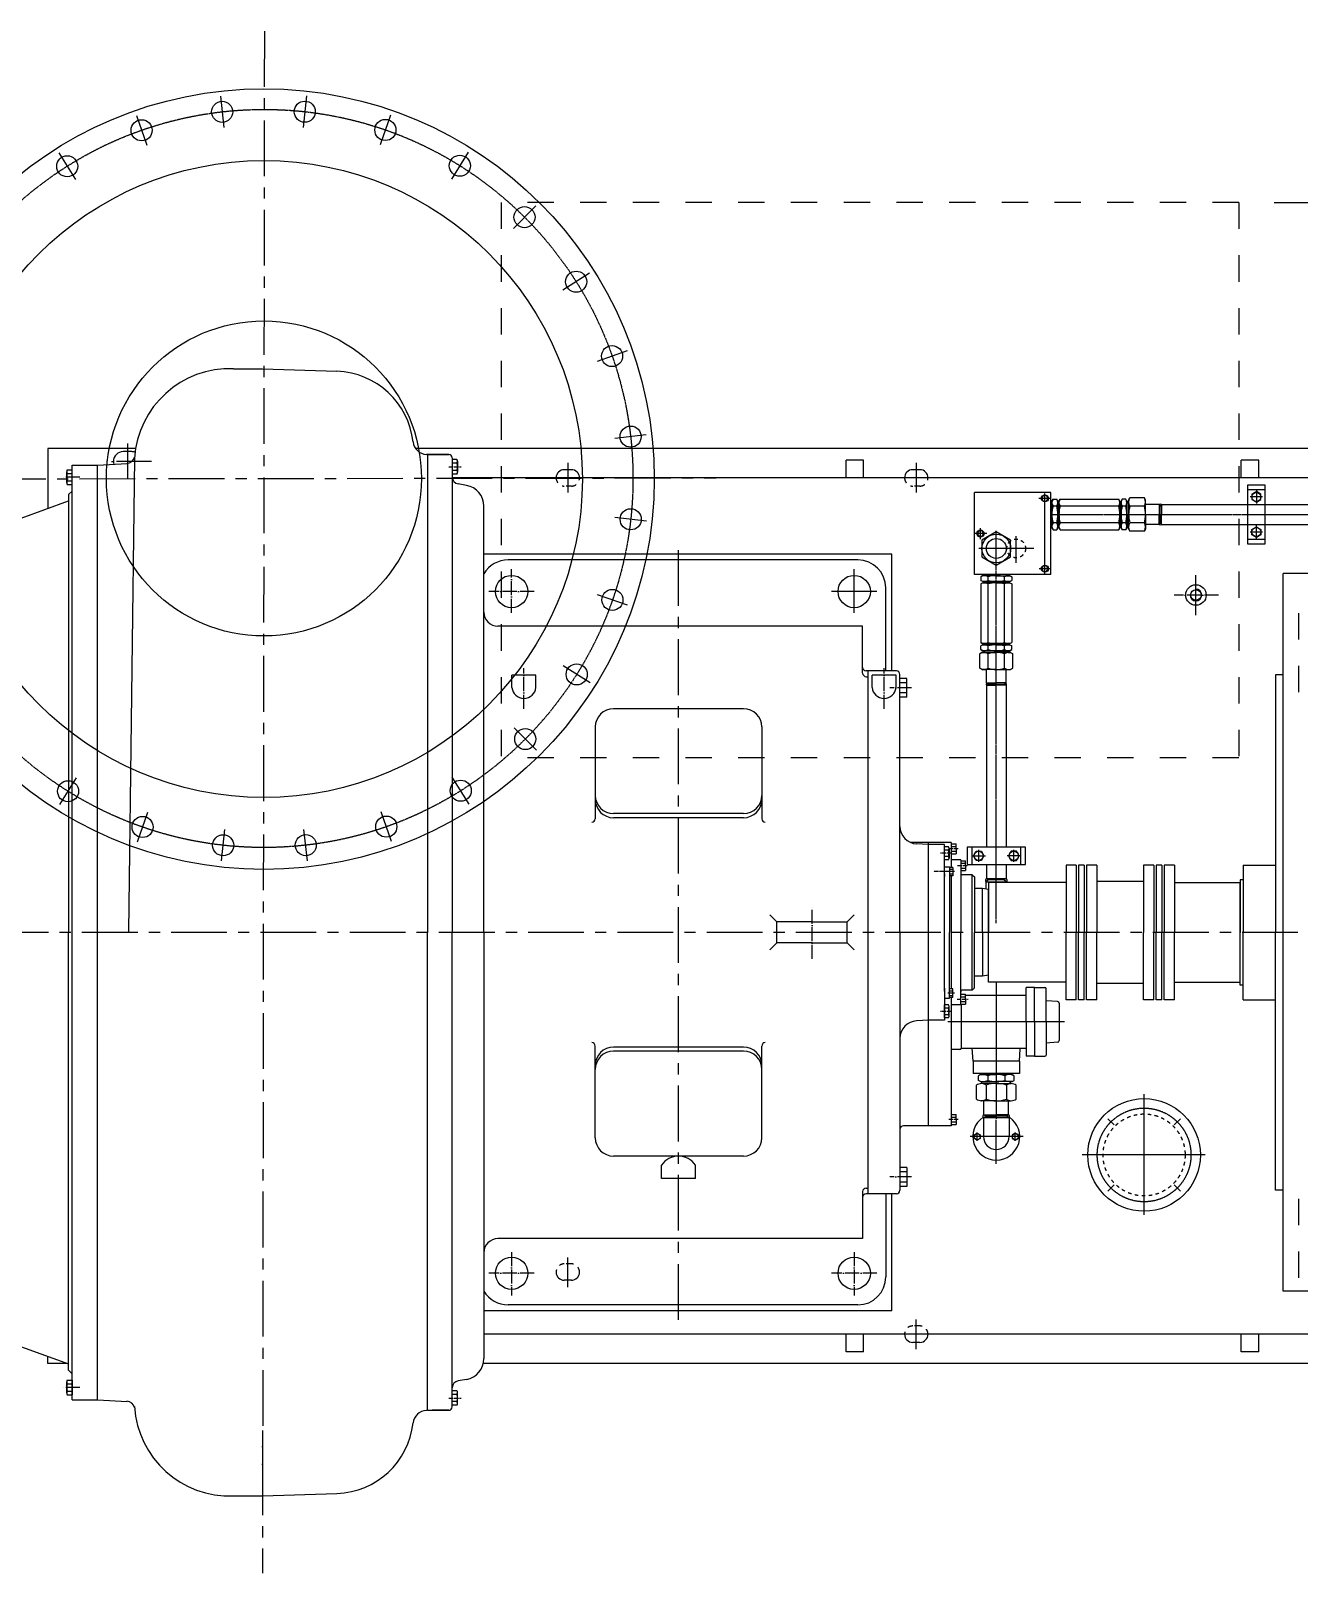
# Model space of a CAD drawing. Header units: millimetres. Extents: x 907 to 806139, y 2004 to 615514.
# Drawn here: x 630865 to 685846, y 168650 to 236245 of the extents above; entities that cross this region are included whole.
import ezdxf

# ---------------------------------------------------------------- set-up
doc = ezdxf.new("R2010")
doc.units = ezdxf.units.MM
doc.header["$LTSCALE"] = 25.4
for name, pattern in [('ACAD_ISO04W100', [30, 24, -3, 0, -3]), ('CENTER', [50.8, 31.75, -6.35, 6.35, -6.35]), ('CHAIN', [0.7087, 0.4724, -0.0591, 0.1181, -0.0591]), ('EB_DASH', [6, 3, -3])]:
    doc.linetypes.add(name, pattern=pattern)
doc.layers.get('Defpoints').update_dxf_attribs({"lineweight": 5})
doc.layers.add('CAXA1', color=5, linetype='CENTER', lineweight=5)
doc.styles.add('Roman', font='arial.ttf')
doc.styles.get("Standard").update_dxf_attribs({"font": 'arial.ttf'})
doc.dimstyles.new('ISO-25', dxfattribs={"dimscale": 30, "dimtxt": 38.1, "dimasz": 38.1, "dimexe": 50.8, "dimexo": 50.8, "dimgap": 15.875, "dimtad": 1, "dimtih": 1, "dimtoh": 1, "dimdec": 1, "dimlfac": 0.03937, "dimdsep": 46, "dimtxsty": 'Standard', "dimcen": 63.5, "dimclrd": 7, "dimclre": 7, "dimclrt": 7, "dimadec": 0, "dimazin": 0, "dimtfac": 1, "dimtdec": 1, "dimtmove": 0, "dimatfit": 3, "dimfxl": 25.4, "dimlwd": 5, "dimlwe": 5, "dimarcsym": 0})

# ---------------------------------------------------------------- blocks, each defined once
blk = doc.blocks.new('*D135')
at = {"color": 7, "linetype": 'Continuous', "lineweight": 5, "transparency": 16777216}
for p, q in [((684774, 228810), (754602, 228810)), ((753078, 227667), (753078, 201450)), ((753078, 169793), (753078, 195436)), ((735440, 168650), (754602, 168650))]:
    blk.add_line(p, q, dxfattribs=at)
at = {"color": 7, "transparency": 16777216}
for points in [[(752887, 227667), (753268, 227667), (753078, 228810)], [(752887, 169793), (753268, 169793), (753078, 168650)]]:
    blk.add_solid(points, dxfattribs=at)
at = {"layer": 'Defpoints', "color": 0, "transparency": 16777216}
for p in [(683250, 228810), (733916, 168650), (753078, 168650)]:
    blk.add_point(p, dxfattribs=at)
at = {"color": 7, "lineweight": 5, "transparency": 16777216, "insert": (753078, 198443), "char_height": 4953, "attachment_point": 5, "style": 'Roman'}
blk.add_mtext('2368', dxfattribs=at)

msp = doc.modelspace()

# ---------------------------------------------------------------- linework, layer by layer
at = {"color": 7, "lineweight": 5}
for p, q in [((639070.27, 233429.56), (639225.57, 232067.36)), ((642807.7, 233434.68), (642655.99, 232072.08)), ((635427.69, 232592.91), (635882.21, 231299.43)), ((646452.56, 232608.01), (646001.45, 231313.34)), ((632062.6, 230966.69), (632793.56, 229806.78)), ((649822.08, 230991.02), (649094.19, 229829.18)), ((652747.32, 228664.77), (651779.14, 227694.04)), ((655081.57, 225745.93), (653921.66, 225014.97)), ((656707.79, 222380.84), (655414.31, 221926.32)), ((639636.65, 221603.82), (640898.23, 221603.82)), ((640898.23, 221603.82), (644127.39, 221494.37)), ((640898.23, 221603.82), (644127.39, 221494.37)), ((657544.43, 218738.26), (656182.24, 218582.96)), ((635390.67, 218142.24), (631585.63, 218142.24)), ((631585.63, 218142.24), (631585.63, 215551.06)), ((635226.35, 218010.16), (634860.59, 218010.16)), ((635343, 217728.52), (635093.25, 197201.85)), ((730296.32, 218142.24), (647542.63, 218142.24)), ((648061.03, 217888.24), (648004.33, 217891.21)), ((648061.03, 217888.31), (648061.03, 197161.84)), ((648061.03, 217888.31), (648975.43, 217888.31)), ((648980.11, 217888.24), (648061.03, 217888.24)), ((649127.83, 217735.91), (649127.83, 197161.84)), ((649127.83, 217735.91), (649127.83, 217318.36)), ((649127.83, 217735.91), (649127.83, 217476.76)), ((649333.08, 217671.6), (649127.83, 217671.6)), ((632409.55, 216660.07), (632409.55, 217135.21)), ((632409.55, 217135.21), (632409.55, 216660.07)), ((632432.91, 217214.4), (632638.15, 217214.4)), ((632432.91, 217214.4), (632638.15, 217214.4)), ((632432.91, 217056.02), (632638.15, 217056.02)), ((632432.91, 217056.02), (632638.15, 217056.02)), ((632638.15, 176892.64), (632638.15, 217431.04)), ((632638.15, 217431.04), (633608.25, 217431.04)), ((633552.55, 217431.04), (633735.43, 217431.04)), ((633735.43, 217431.04), (635034.68, 217499.13)), ((633735.43, 176892.64), (633735.43, 217431.04)), ((649333.08, 217513.22), (649127.83, 217513.22)), ((649333.08, 217196.46), (649127.83, 217196.46)), ((649333.08, 217038.08), (649127.83, 217038.08)), ((649356.43, 217592.41), (649356.43, 217117.27)), ((654293.23, 217227.84), (653988.43, 217227.84)), ((666969.76, 217634.24), (666207.76, 217634.24)), ((666207.76, 216872.24), (666207.76, 217634.24)), ((666969.76, 216872.24), (666969.76, 217634.24)), ((669407.44, 217227.84), (669102.64, 217227.84)), ((684114.04, 217634.24), (683352.04, 217634.24)), ((683352.04, 216872.24), (683352.04, 217634.24)), ((684114.04, 216872.24), (684114.04, 217634.24)), ((632432.91, 216739.26), (632638.15, 216739.26)), ((632432.91, 216739.26), (632638.15, 216739.26)), ((632432.91, 216580.88), (632638.15, 216580.88)), ((632432.91, 216580.88), (632638.15, 216580.88)), ((632485.75, 216150.99), (632638.15, 216303.38)), ((730296.32, 216872.24), (649130.13, 216872.24)), ((649743.82, 216545.18), (649379.7, 216609.39)), ((684387.31, 216554.74), (683625.31, 216554.74)), ((683625.31, 216554.74), (683625.31, 214014.74)), ((684387.31, 216351.54), (683625.31, 216351.54)), ((684387.31, 214014.74), (684387.31, 216554.74)), ((620818.7, 211632.49), (632485.75, 215878.66)), ((632485.75, 216150.99), (632485.75, 197161.84)), ((650499.43, 197161.84), (650499.43, 215644.67)), ((675086.9, 216237.24), (671784.9, 216237.24)), ((671784.9, 212681.24), (671784.9, 216237.24)), ((675086.9, 212681.24), (675086.9, 216237.24)), ((675086.9, 215817.96), (675137.7, 215817.96)), ((675137.7, 215868.85), (675186.09, 215952.67)), ((675137.7, 215284.56), (675137.7, 215868.85)), ((675186.09, 215952.67), (675343.3, 215952.67)), ((675343.3, 215644.06), (675186.09, 215644.06)), ((675391.7, 215868.85), (675343.3, 215952.67)), ((675390.98, 215817.96), (675442.5, 215817.96)), ((675391.7, 215284.56), (675391.7, 215868.85)), ((675391.7, 215779.95), (675391.7, 215868.85)), ((675391.7, 215868.85), (675391.7, 215284.65)), ((675391.7, 215284.56), (675391.7, 215868.85)), ((675442.5, 215868.85), (675490.89, 215952.67)), ((675442.5, 215284.65), (675442.5, 215868.85)), ((675442.5, 215868.85), (675442.5, 215703.75)), ((675442.5, 215284.56), (675442.5, 215868.85)), ((675490.89, 215952.67), (678036.41, 215952.67)), ((678036.41, 215644.06), (675490.89, 215644.06)), ((678084.81, 215868.85), (678036.41, 215952.67)), ((678084.81, 215284.56), (678084.81, 215868.85)), ((678084.81, 215868.85), (678084.81, 215284.65)), ((678084.81, 215779.95), (678084.81, 215868.85)), ((678084.81, 215817.96), (678136.32, 215817.96)), ((678084.81, 215284.56), (678084.81, 215817.96)), ((678135.61, 215868.85), (678184, 215952.67)), ((678135.61, 215868.85), (678135.61, 215703.75)), ((678135.61, 215284.65), (678135.61, 215868.85)), ((678341.21, 215952.67), (678184, 215952.67)), ((678341.21, 215644.06), (678184, 215644.06)), ((678389.61, 215868.85), (678341.21, 215952.67)), ((678389.61, 215284.56), (678389.61, 215868.85)), ((678389.61, 215779.95), (678389.61, 215868.85)), ((678389.61, 215868.85), (678389.61, 215284.65)), ((678465.81, 215779.95), (678389.61, 215779.95)), ((678465.81, 215907.17), (678521.41, 216003.47)), ((678465.81, 215779.95), (678465.81, 215907.17)), ((678465.81, 215907.17), (678465.81, 215284.65)), ((679146.81, 216003.47), (678521.41, 216003.47)), ((679146.81, 215644.06), (678521.41, 215644.06)), ((679202.41, 215907.17), (679146.81, 216003.47)), ((679202.41, 215284.65), (679202.41, 215907.17)), ((679786.08, 215716.54), (679202.41, 215716.54)), ((679837.41, 215627.64), (679786.08, 215716.54)), ((679786.08, 215716.54), (679786.08, 215284.83)), ((679837.41, 215627.64), (679888.73, 215716.54)), ((679837.41, 215285), (679837.41, 215627.64)), ((679888.73, 215716.54), (683625.31, 215716.54)), ((679888.73, 215716.54), (679888.73, 215284.83)), ((682416.25, 215716.54), (699775.14, 215716.54)), ((657549.55, 215000.83), (656186.96, 215152.54)), ((675137.7, 215284.91), (675137.7, 214700.62)), ((675391.7, 215284.91), (675391.7, 214700.62)), ((675391.7, 215284.91), (675391.7, 214700.62)), ((675391.7, 214700.62), (675391.7, 215284.82)), ((675442.5, 215284.91), (675442.5, 214700.62)), ((675442.5, 215284.82), (675442.5, 214700.62)), ((678084.81, 215284.91), (678084.81, 214700.62)), ((678084.81, 215284.91), (678084.81, 214751.51)), ((678084.81, 214700.62), (678084.81, 215284.82)), ((678135.61, 215284.82), (678135.61, 214700.62)), ((678389.61, 215284.91), (678389.61, 214700.62)), ((678389.61, 214700.62), (678389.61, 215284.82)), ((678465.81, 214662.3), (678465.81, 215284.82)), ((679202.41, 215284.82), (679202.41, 214662.3)), ((679786.08, 214852.94), (679786.08, 215284.65)), ((679837.41, 215284.47), (679837.41, 214941.84)), ((679888.73, 214852.94), (679888.73, 215284.65)), ((675086.9, 214751.51), (675137.7, 214751.51)), ((675137.7, 214700.62), (675186.09, 214616.8)), ((675343.3, 214925.41), (675186.09, 214925.41)), ((675186.09, 214616.8), (675343.3, 214616.8)), ((675391.7, 214700.62), (675343.3, 214616.8)), ((675390.98, 214751.51), (675442.5, 214751.51)), ((675391.7, 214789.52), (675391.7, 214700.62)), ((675442.5, 214700.62), (675442.5, 214865.72)), ((675442.5, 214700.62), (675490.89, 214616.8)), ((678036.41, 214925.41), (675490.89, 214925.41)), ((675490.89, 214616.8), (678036.41, 214616.8)), ((678084.81, 214700.62), (678036.41, 214616.8)), ((678084.81, 214789.52), (678084.81, 214700.62)), ((678084.81, 214751.51), (678136.32, 214751.51)), ((678135.61, 214700.62), (678135.61, 214865.72)), ((678135.61, 214700.62), (678184, 214616.8)), ((678341.21, 214925.41), (678184, 214925.41)), ((678341.21, 214616.8), (678184, 214616.8)), ((678389.61, 214700.62), (678341.21, 214616.8)), ((678465.81, 214789.52), (678389.61, 214789.52)), ((678389.61, 214789.52), (678389.61, 214700.62)), ((678465.81, 214789.52), (678465.81, 214662.3)), ((678465.81, 214662.3), (678521.41, 214566)), ((679146.81, 214925.41), (678521.41, 214925.41)), ((679146.81, 214566), (678521.41, 214566)), ((679202.41, 214662.3), (679146.81, 214566)), ((679202.41, 214662.3), (679202.41, 214853.02)), ((679786.08, 214852.94), (679202.41, 214852.94)), ((679837.41, 214941.84), (679786.08, 214852.94)), ((679837.41, 214941.84), (679888.73, 214852.94)), ((679888.73, 214852.94), (683625.31, 214852.94)), ((682416.25, 214852.94), (699775.14, 214852.94)), ((683625.31, 214217.94), (684387.31, 214217.94)), ((683625.31, 214014.74), (684387.31, 214014.74)), ((668187.99, 213570.24), (650499.43, 213570.24)), ((666714.79, 213316.24), (651550.99, 213316.24)), ((668187.99, 208500.4), (668187.99, 213570.24)), ((675086.9, 212681.24), (671784.9, 212681.24)), ((672140.43, 212630.44), (672056.61, 212582.04)), ((672056.61, 212582.04), (672056.61, 212424.83)), ((672140.43, 212376.44), (672056.61, 212424.83)), ((672140.43, 212325.64), (672056.61, 212277.24)), ((672056.61, 212277.24), (672056.61, 209731.72)), ((672724.72, 212630.44), (672140.43, 212630.44)), ((672724.72, 212376.44), (672140.43, 212376.44)), ((672229.33, 212376.44), (672140.43, 212376.44)), ((672140.43, 212376.44), (672724.63, 212376.44)), ((672724.72, 212376.44), (672140.43, 212376.44)), ((672724.63, 212325.64), (672140.43, 212325.64)), ((672140.43, 212325.64), (672305.53, 212325.64)), ((672724.72, 212325.64), (672140.43, 212325.64)), ((672191.32, 212681.24), (672191.32, 212630.44)), ((672191.32, 212377.15), (672191.32, 212325.64)), ((672365.22, 212424.83), (672365.22, 212582.04)), ((672365.22, 209731.72), (672365.22, 212277.24)), ((672724.37, 212630.44), (673308.66, 212630.44)), ((672724.37, 212376.44), (673308.66, 212376.44)), ((672724.37, 212376.44), (673308.66, 212376.44)), ((672724.37, 212325.64), (673308.66, 212325.64)), ((673308.66, 212376.44), (672724.46, 212376.44)), ((672724.46, 212325.64), (673308.66, 212325.64)), ((673083.87, 212424.83), (673083.87, 212582.04)), ((673083.87, 209731.72), (673083.87, 212277.24)), ((673308.66, 212325.64), (673143.56, 212325.64)), ((673219.76, 212376.44), (673308.66, 212376.44)), ((673257.77, 212681.24), (673257.77, 212630.44)), ((673257.77, 212377.15), (673257.77, 212325.64)), ((673308.66, 212630.44), (673392.48, 212582.04)), ((673308.66, 212376.44), (673392.48, 212424.83)), ((673308.66, 212325.64), (673392.48, 212277.24)), ((673392.48, 212582.04), (673392.48, 212424.83)), ((673392.48, 212277.24), (673392.48, 209731.72)), ((681383.54, 210924.21), (681383.54, 212656.3)), ((685164.58, 181604.34), (685164.58, 212719.34)), ((740075.36, 212719.34), (685164.58, 212719.34)), ((656722.89, 211355.97), (655428.21, 211807.08)), ((667933.99, 208500.4), (667933.99, 212097.04)), ((666928.15, 210444.11), (651109.03, 210444.11)), ((666928.15, 208403.47), (666928.15, 210444.11)), ((672140.43, 209683.33), (672056.61, 209731.72)), ((672140.43, 209632.53), (672056.61, 209584.13)), ((672056.61, 209426.92), (672056.61, 209584.13)), ((672724.72, 209683.33), (672140.43, 209683.33)), ((672140.43, 209683.33), (672724.63, 209683.33)), ((672229.33, 209683.33), (672140.43, 209683.33)), ((672140.43, 209632.53), (672305.53, 209632.53)), ((672724.63, 209632.53), (672140.43, 209632.53)), ((672191.32, 209683.33), (672191.32, 209631.81)), ((672724.72, 209683.33), (672191.32, 209683.33)), ((672365.22, 209426.92), (672365.22, 209584.13)), ((672724.37, 209683.33), (673308.66, 209683.33)), ((672724.37, 209683.33), (673257.77, 209683.33)), ((673308.66, 209683.33), (672724.46, 209683.33)), ((672724.46, 209632.53), (673308.66, 209632.53)), ((673083.87, 209426.92), (673083.87, 209584.13)), ((673308.66, 209632.53), (673143.56, 209632.53)), ((673219.76, 209683.33), (673308.66, 209683.33)), ((673257.77, 209683.33), (673257.77, 209631.81)), ((673308.66, 209683.33), (673392.48, 209731.72)), ((673308.66, 209632.53), (673392.48, 209584.13)), ((673392.48, 209426.92), (673392.48, 209584.13)), ((672102.12, 209302.33), (672005.81, 209246.73)), ((672005.81, 208621.33), (672005.81, 209246.73)), ((672140.43, 209378.53), (672056.61, 209426.92)), ((672229.33, 209302.33), (672102.12, 209302.33)), ((672102.12, 209302.33), (672724.63, 209302.33)), ((672724.72, 209378.53), (672140.43, 209378.53)), ((672229.33, 209378.53), (672140.43, 209378.53)), ((672140.43, 209378.53), (672724.63, 209378.53)), ((672229.33, 209302.33), (672229.33, 209378.53)), ((672365.22, 208621.33), (672365.22, 209246.73)), ((672724.37, 209378.53), (673308.66, 209378.53)), ((673308.66, 209378.53), (672724.46, 209378.53)), ((673346.98, 209302.33), (672724.46, 209302.33)), ((673083.87, 208621.33), (673083.87, 209246.73)), ((673219.76, 209302.33), (673219.76, 209378.53)), ((673219.76, 209378.53), (673308.66, 209378.53)), ((673219.76, 209302.33), (673346.98, 209302.33)), ((673308.66, 209378.53), (673392.48, 209426.92)), ((673346.98, 209302.33), (673443.28, 209246.73)), ((673443.28, 208621.33), (673443.28, 209246.73)), ((652754.95, 208312.95), (651718.63, 208312.95)), ((651718.63, 207785.64), (651718.63, 208312.95)), ((652754.95, 207785.64), (652754.95, 208312.95)), ((655105.89, 207986.44), (653944.06, 208714.34)), ((668391.19, 208500.4), (667080.55, 208500.4)), ((667080.55, 208251.07), (667171.99, 208251.07)), ((667171.99, 185823.28), (667171.99, 208500.4)), ((668375.95, 208312.95), (667339.63, 208312.95)), ((667339.63, 207785.64), (667339.63, 208312.95)), ((668375.95, 207785.64), (668375.95, 208312.95)), ((668543.59, 197161.84), (668543.59, 208348)), ((672102.12, 208565.73), (672005.81, 208621.33)), ((672102.12, 208565.73), (672292.83, 208565.73)), ((672724.63, 208565.73), (672102.12, 208565.73)), ((672292.75, 207982.05), (672292.75, 208565.73)), ((672724.46, 208565.73), (673346.98, 208565.73)), ((673156.35, 207982.05), (673156.35, 208565.73)), ((673346.98, 208565.73), (673443.28, 208621.33)), ((685164.58, 208337.84), (684830.36, 208337.84)), ((684830.36, 208337.84), (684830.36, 197161.84)), ((668848.39, 208177.31), (668541.1, 208177.31)), ((668848.39, 207989.97), (668543.59, 207989.97)), ((668848.39, 207547.79), (668543.59, 207547.79)), ((668848.39, 207360.45), (668848.39, 208177.31)), ((672381.65, 207930.73), (672292.75, 207982.05)), ((672292.75, 207982.05), (672724.46, 207982.05)), ((672381.65, 207930.73), (672292.75, 207879.4)), ((672292.75, 207879.4), (672292.75, 200863.13)), ((672292.75, 207879.4), (672724.46, 207879.4)), ((672724.28, 207930.73), (672381.65, 207930.73)), ((673156.35, 207982.05), (672724.64, 207982.05)), ((673156.35, 207879.4), (672724.64, 207879.4)), ((672724.81, 207930.73), (673067.45, 207930.73)), ((673067.45, 207930.73), (673156.35, 207982.05)), ((673067.45, 207930.73), (673156.35, 207879.4)), ((673156.35, 207879.4), (673156.35, 200863.13)), ((661761.79, 206863.01), (656122.99, 206863.01)), ((668848.39, 207360.45), (668543.59, 207360.45)), ((652779.65, 205061.21), (651808.92, 206029.39)), ((655330.51, 206070.53), (655330.51, 202092.26)), ((662554.27, 206070.53), (662554.27, 202092.26)), ((632101.32, 202702.63), (632829.21, 203864.47)), ((649860.8, 202726.96), (649129.85, 203886.87)), ((635470.85, 201085.64), (635921.96, 202380.31)), ((646495.72, 201100.74), (646041.19, 202394.22)), ((661761.79, 202312.35), (656122.99, 202312.35)), ((661761.79, 202135.26), (656122.99, 202135.26)), ((639115.71, 200258.97), (639267.42, 201621.57)), ((642853.14, 200264.09), (642697.83, 201626.29)), ((670768.75, 201063.28), (668996.21, 201063.28)), ((669778.03, 200971.84), (669265.71, 200998.69)), ((669778.03, 188772.83), (669778.03, 201063.28)), ((670478.8, 200971.84), (669778.03, 200971.84)), ((670478.8, 194714), (670478.8, 200971.84)), ((670651.66, 200872.4), (670478.8, 200872.4)), ((670478.8, 194714), (670478.8, 200849.92)), ((670673.87, 200802.01), (670673.87, 200379.67)), ((670768.75, 201063.28), (670768.75, 199981.32)), ((670768.75, 201002.32), (670982.11, 201002.32)), ((670768.75, 200892.76), (670982.11, 200892.76)), ((670982.11, 200788.96), (670982.11, 201002.32)), ((670982.11, 200788.96), (670982.11, 200575.6)), ((671454.55, 200863.13), (671454.55, 200101.13)), ((673994.55, 200863.13), (671454.55, 200863.13)), ((671657.75, 200863.13), (671657.75, 200101.13)), ((673791.35, 200101.13), (673791.35, 200863.13)), ((673994.55, 200101.13), (673994.55, 200863.13)), ((670651.66, 200731.62), (670478.8, 200731.62)), ((670651.66, 200450.06), (670478.8, 200450.06)), ((670651.66, 200309.28), (670478.8, 200309.28)), ((670478.8, 200042.71), (670478.8, 200194.68)), ((670768.75, 200685.16), (670982.11, 200685.16)), ((670768.75, 200575.6), (670982.11, 200575.6)), ((671180.45, 200301.24), (670768.75, 200301.24)), ((671180.45, 200301.24), (670768.75, 200301.24)), ((671180.45, 200301.24), (671180.45, 197161.84)), ((671180.45, 200270.76), (671393.81, 200270.76)), ((671180.45, 200161.2), (671393.81, 200161.2)), ((671393.81, 200057.4), (671393.81, 200270.76)), ((671454.55, 200101.13), (673994.55, 200101.13)), ((672292.75, 200101.13), (672292.75, 199492.05)), ((673156.35, 200101.13), (673156.35, 199492.05)), ((675749.86, 200082.84), (675749.86, 197161.84)), ((676194.36, 200082.84), (675749.86, 200082.84)), ((676194.36, 200082.84), (676194.36, 197161.84)), ((676295.96, 200082.84), (676295.96, 197161.84)), ((676537.26, 200082.84), (676295.96, 200082.84)), ((676537.26, 200082.84), (676537.26, 197161.84)), ((677083.36, 200082.84), (676638.86, 200082.84)), ((676638.86, 200082.84), (676638.86, 197161.84)), ((677083.36, 200082.84), (677083.36, 197161.84)), ((679115.36, 200082.84), (679115.36, 197161.84)), ((679559.86, 200082.84), (679115.36, 200082.84)), ((679559.86, 200082.84), (679559.86, 197161.84)), ((679661.46, 200082.84), (679661.46, 197161.84)), ((679902.76, 200082.84), (679661.46, 200082.84)), ((679902.76, 200082.84), (679902.76, 197161.84)), ((680004.36, 200082.84), (680004.36, 197161.84)), ((680448.86, 200082.84), (680004.36, 200082.84)), ((680448.86, 200082.84), (680448.86, 197161.84)), ((683433.36, 200082.84), (683433.36, 197161.84)), ((683433.36, 200082.84), (684830.36, 200082.84)), ((670478.8, 200011.8), (670692.16, 200011.8)), ((670478.8, 199585.08), (670478.8, 199707.43)), ((670478.8, 199707.43), (670478.8, 199585.08)), ((670692.16, 200011.8), (670692.16, 197161.84)), ((670844.56, 199981.32), (670692.16, 199981.32)), ((670692.16, 199900.2), (670844.56, 199900.2)), ((670692.16, 199696.69), (670844.56, 199696.69)), ((670844.56, 199615.56), (670692.16, 199615.56)), ((670768.75, 199615.56), (670768.75, 197161.84)), ((670844.56, 199981.32), (670844.56, 199615.56)), ((671180.45, 199953.6), (671393.81, 199953.6)), ((671180.45, 199844.04), (671393.81, 199844.04)), ((671683.32, 199661.16), (671271.89, 199661.16)), ((671393.81, 200057.4), (671393.81, 199844.04)), ((671683.32, 199661.16), (671774.76, 199569.72)), ((671683.32, 194662.52), (671683.32, 199661.16)), ((671774.76, 199569.72), (671774.76, 197161.84)), ((672381.65, 199440.73), (672267.35, 199360.69)), ((672292.75, 199492.05), (673156.35, 199492.05)), ((672381.65, 199440.73), (672292.75, 199492.05)), ((673067.45, 199440.73), (672381.65, 199440.73)), ((673156.35, 199492.05), (673067.45, 199440.73)), ((673067.45, 199440.73), (673181.75, 199360.69)), ((683306.36, 199447.84), (683306.36, 197161.84)), ((683433.36, 199447.84), (683306.36, 199447.84)), ((672125.07, 199066.84), (671774.76, 199066.84)), ((672384.36, 199021.12), (672125.07, 199066.84)), ((672125.07, 197161.84), (672125.07, 199066.84)), ((672267.35, 199360.69), (672267.35, 199041.75)), ((672267.35, 199360.69), (673181.75, 199360.69)), ((672384.36, 199320.84), (672384.36, 197161.84)), ((675749.86, 199320.84), (672384.36, 199320.84)), ((672384.36, 195302.56), (672384.36, 199021.12)), ((673181.75, 199360.69), (673181.75, 199320.84)), ((679115.36, 199372.95), (677083.36, 199372.95)), ((680448.86, 199320.84), (683306.36, 199320.84)), ((683306.36, 195002.84), (683306.36, 199320.84)), ((663209.59, 197619.04), (662904.79, 197923.84)), ((664733.59, 197619.04), (663209.59, 197619.04)), ((663209.59, 196704.64), (663209.59, 197619.04)), ((664733.59, 197619.04), (666257.59, 197619.04)), ((666257.59, 197619.04), (666562.39, 197923.84)), ((666257.59, 196704.64), (666257.59, 197619.04)), ((632485.75, 178172.69), (632485.75, 197161.84)), ((648061.03, 176435.37), (648061.03, 197161.84)), ((649127.83, 176587.77), (649127.83, 197161.84)), ((650499.43, 197161.84), (650499.43, 178679)), ((663209.59, 196704.64), (662904.79, 196399.84)), ((664733.59, 196704.64), (663209.59, 196704.64)), ((664733.59, 196704.64), (666257.59, 196704.64)), ((666257.59, 196704.64), (666562.39, 196399.84)), ((668543.59, 197161.84), (668543.59, 185975.68)), ((670692.16, 194311.87), (670692.16, 197161.84)), ((670768.75, 197161.84), (670768.75, 194708.11)), ((671180.45, 194022.44), (671180.45, 197161.84)), ((671774.76, 194753.96), (671774.76, 197161.84)), ((672125.07, 197161.84), (672125.07, 195256.84)), ((672384.36, 195002.84), (672384.36, 197161.84)), ((675749.86, 194240.84), (675749.86, 197161.84)), ((676194.36, 194240.84), (676194.36, 197161.84)), ((676295.96, 194240.84), (676295.96, 197161.84)), ((676537.26, 194240.84), (676537.26, 197161.84)), ((676638.86, 194240.84), (676638.86, 197161.84)), ((677083.36, 194240.84), (677083.36, 197161.84)), ((679115.36, 194240.84), (679115.36, 197161.84)), ((679559.86, 194240.84), (679559.86, 197161.84)), ((679661.46, 194240.84), (679661.46, 197161.84)), ((679902.76, 194240.84), (679902.76, 197161.84)), ((680004.36, 194240.84), (680004.36, 197161.84)), ((680448.86, 194240.84), (680448.86, 197161.84)), ((683306.36, 194875.84), (683306.36, 197161.84)), ((683433.36, 194240.84), (683433.36, 197161.84)), ((684830.36, 185985.84), (684830.36, 197161.84)), ((670478.8, 194738.59), (670478.8, 194616.25)), ((670478.8, 194616.25), (670478.8, 194738.59)), ((670844.56, 194708.11), (670692.16, 194708.11)), ((670844.56, 194342.35), (670844.56, 194708.11)), ((671683.32, 194662.52), (671774.76, 194753.96)), ((672125.07, 195256.84), (671774.76, 195256.84)), ((672384.36, 195302.56), (672125.07, 195256.84)), ((675749.86, 195002.84), (672384.36, 195002.84)), ((674021.62, 193282.34), (674021.62, 194771.22)), ((674388.4, 194771.22), (674021.62, 194771.22)), ((674388.4, 194771.22), (674834.42, 194771.22)), ((674388.4, 193282.34), (674388.4, 194771.22)), ((674885.22, 193282.34), (674885.22, 194720.42)), ((679115.36, 194950.73), (677083.36, 194950.73)), ((680448.86, 195002.84), (683306.36, 195002.84)), ((683433.36, 194875.84), (683306.36, 194875.84)), ((670478.8, 194616.25), (670478.8, 193428.04)), ((670478.8, 194616.25), (670478.8, 193351.84)), ((670478.8, 194311.87), (670692.16, 194311.87)), ((670478.8, 194280.97), (670478.8, 194128.99)), ((670478.8, 193451.28), (670478.8, 194014.4)), ((670651.66, 194014.4), (670478.8, 194014.4)), ((670692.16, 194626.99), (670844.56, 194626.99)), ((670692.16, 194423.48), (670844.56, 194423.48)), ((670844.56, 194342.35), (670692.16, 194342.35)), ((670768.75, 194342.35), (670768.75, 188772.83)), ((671180.45, 194022.44), (670768.75, 194022.44)), ((671180.45, 194479.64), (671393.81, 194479.64)), ((671180.45, 194370.08), (671393.81, 194370.08)), ((671180.45, 194162.47), (671393.81, 194162.47)), ((671180.45, 194052.92), (671393.81, 194052.92)), ((671200.55, 194052.92), (671200.55, 192850.51)), ((671200.55, 194052.92), (671200.55, 192138.96)), ((671683.32, 194662.52), (671271.89, 194662.52)), ((671393.81, 194266.28), (671393.81, 194479.64)), ((671393.81, 194437.66), (674021.62, 194437.66)), ((671393.81, 194266.28), (671393.81, 194052.92)), ((675383.99, 194166.37), (674885.22, 194200.07)), ((675455.05, 194090.34), (675455.05, 192474.34)), ((676194.36, 194240.84), (675749.86, 194240.84)), ((676537.26, 194240.84), (676295.96, 194240.84)), ((677083.36, 194240.84), (676638.86, 194240.84)), ((679559.86, 194240.84), (679115.36, 194240.84)), ((679902.76, 194240.84), (679661.46, 194240.84)), ((680448.86, 194240.84), (680004.36, 194240.84)), ((683433.36, 194240.84), (684830.36, 194240.84)), ((669778.03, 193351.84), (669265.71, 193324.99)), ((670478.8, 193351.84), (669778.03, 193351.84)), ((670478.8, 193580.44), (670478.8, 193885.24)), ((670651.66, 193873.62), (670478.8, 193873.62)), ((670651.66, 193592.06), (670478.8, 193592.06)), ((670651.66, 193451.28), (670478.8, 193451.28)), ((670673.87, 193521.67), (670673.87, 193944.01)), ((674021.62, 193282.34), (674021.62, 191793.47)), ((674388.4, 193282.34), (674388.4, 191793.47)), ((674885.22, 193282.34), (674885.22, 191844.27)), ((655330.51, 188253.14), (655330.51, 192231.41)), ((661761.79, 192188.42), (656122.99, 192188.42)), ((661761.79, 192011.33), (656122.99, 192011.33)), ((662554.27, 188253.14), (662554.27, 192231.41)), ((671149.75, 192088.16), (670768.75, 192088.16)), ((671200.55, 192138.96), (674021.62, 192138.96)), ((671719.97, 191580.54), (671680.08, 192138.96)), ((673729.12, 191580.54), (673767.28, 192114.72)), ((675383.99, 192398.32), (674885.22, 192364.61)), ((671719.97, 191580.54), (671719.97, 191047.14)), ((672724.55, 191580.54), (671719.97, 191580.54)), ((673729.12, 191580.54), (672724.55, 191580.54)), ((673729.12, 191580.54), (673729.12, 191047.14)), ((674388.4, 191793.47), (674021.62, 191793.47)), ((674388.4, 191793.47), (674834.42, 191793.47)), ((672724.55, 191047.14), (671719.97, 191047.14)), ((672039.04, 190996.34), (671955.18, 190948.03)), ((671955.18, 190739.86), (671955.18, 190948.03)), ((672039.04, 190691.54), (671955.18, 190739.86)), ((672039.04, 190996.34), (672724.55, 190996.34)), ((672039.04, 190691.54), (672724.55, 190691.54)), ((672051.45, 191047.14), (672051.45, 190996.34)), ((672092.18, 190615.34), (672092.18, 190691.54)), ((672352.23, 190945.73), (672352.23, 190742.15)), ((673729.12, 191047.14), (672724.55, 191047.14)), ((673410.05, 190996.34), (672724.55, 190996.34)), ((673410.05, 190691.54), (672724.55, 190691.54)), ((673096.87, 190945.73), (673096.87, 190742.15)), ((673356.92, 190615.34), (673356.92, 190691.54)), ((673397.65, 191047.14), (673397.65, 190996.34)), ((673410.05, 190996.34), (673493.91, 190948.03)), ((673410.05, 190691.54), (673493.91, 190739.86)), ((673493.91, 190739.86), (673493.91, 190948.03)), ((671861.04, 189929.54), (671861.04, 190539.14)), ((672724.46, 190615.34), (672073.58, 190615.34)), ((672286.31, 190539.14), (672286.31, 189929.54)), ((672724.64, 190615.34), (673375.51, 190615.34)), ((673162.79, 190539.14), (673162.79, 189929.54)), ((673588.06, 189929.54), (673588.06, 190539.14)), ((672724.46, 189853.34), (672073.58, 189853.34)), ((672191.06, 189297.08), (672191.06, 189853.34)), ((672191.06, 189256.66), (672191.06, 189853.34)), ((672724.64, 189853.34), (673375.51, 189853.34)), ((673258.04, 189297.08), (673258.04, 189853.34)), ((673258.04, 189256.66), (673258.04, 189853.34)), ((670768.75, 188772.83), (668695.99, 188772.83)), ((670768.75, 189260.51), (670982.11, 189260.51)), ((670768.75, 189150.95), (670982.11, 189150.95)), ((670768.75, 188943.34), (670982.11, 188943.34)), ((670768.75, 188833.79), (670982.11, 188833.79)), ((670982.11, 189047.15), (670982.11, 189260.51)), ((670982.11, 189047.15), (670982.11, 188833.79)), ((673283.51, 189113.11), (672165.65, 189112.98)), ((672165.75, 189113.05), (672165.75, 188304.08)), ((672166.04, 189112.98), (672280.43, 189193.08)), ((672191.53, 189256.71), (672724.84, 189256.71)), ((672191.53, 189256.71), (672280.43, 189193.08)), ((672280.43, 189193.08), (672724.93, 189193.08)), ((673257.86, 189256.71), (672724.55, 189256.71)), ((673169.42, 189193.09), (672724.92, 189193.08)), ((673258.32, 189256.72), (673169.42, 189193.09)), ((673283.81, 189112.99), (673169.42, 189193.09)), ((673283.35, 189113.04), (673283.35, 188304.2)), ((661761.79, 187460.66), (656122.99, 187460.66)), ((658210.87, 186493.84), (658210.87, 187072.96)), ((659673.91, 186493.84), (659673.91, 187072.96)), ((668848.39, 186963.23), (668543.59, 186963.23)), ((668848.39, 186775.89), (668543.59, 186775.89)), ((668848.39, 186963.23), (668848.39, 186146.37)), ((659673.91, 186493.84), (658210.87, 186493.84)), ((666928.15, 185920.2), (666928.15, 183879.57)), ((667080.55, 186072.6), (667171.99, 186072.6)), ((668848.39, 186146.37), (668541.1, 186146.37)), ((668848.39, 186333.71), (668543.59, 186333.71)), ((685164.58, 185985.84), (684830.36, 185985.84)), ((668391.19, 185823.28), (667080.55, 185823.28)), ((667933.99, 185823.28), (667933.99, 182226.64)), ((667933.99, 185823.28), (667933.99, 182226.64)), ((668187.99, 180753.44), (668187.99, 185823.28)), ((666928.15, 183879.57), (651109.03, 183879.57)), ((620818.7, 182691.19), (632485.75, 178445.02)), ((654293.23, 182074.24), (653988.43, 182074.24)), ((740075.36, 181604.34), (685164.58, 181604.34)), ((668187.99, 180753.44), (650499.43, 180753.44)), ((666714.79, 181007.44), (651550.99, 181007.44)), ((666714.79, 181007.44), (651550.99, 181007.44)), ((721152.36, 179737.44), (650499.43, 179737.44)), ((666207.76, 178975.44), (666207.76, 179737.44)), ((666969.76, 178975.44), (666969.76, 179737.44)), ((669407.44, 179381.84), (669102.64, 179381.84)), ((683352.04, 178975.44), (683352.04, 179737.44)), ((684114.04, 178975.44), (684114.04, 179737.44)), ((631585.63, 178467.44), (631585.63, 178772.62)), ((632424.16, 178467.44), (631585.63, 178467.44)), ((632485.75, 178568.93), (632485.75, 178605.85)), ((721152.36, 178467.44), (650474.62, 178467.44)), ((666969.76, 178975.44), (666207.76, 178975.44)), ((684114.04, 178975.44), (683352.04, 178975.44)), ((632485.75, 178172.69), (632638.15, 178020.29)), ((649743.82, 177778.49), (649379.7, 177714.29)), ((632409.55, 177663.61), (632409.55, 177188.47)), ((632409.55, 177188.47), (632409.55, 177663.61)), ((632432.91, 177742.8), (632638.15, 177742.8)), ((632432.91, 177742.8), (632638.15, 177742.8)), ((632432.91, 177584.42), (632638.15, 177584.42)), ((632432.91, 177584.42), (632638.15, 177584.42)), ((632432.91, 177267.66), (632638.15, 177267.66)), ((632432.91, 177267.66), (632638.15, 177267.66)), ((632432.91, 177109.28), (632638.15, 177109.28)), ((632432.91, 177109.28), (632638.15, 177109.28)), ((632638.15, 177742.8), (632638.15, 177109.28)), ((649333.08, 177285.6), (649127.83, 177285.6)), ((649333.08, 177127.22), (649127.83, 177127.22)), ((649356.43, 176731.27), (649356.43, 177206.41)), ((632638.15, 176892.64), (633735.43, 176892.64)), ((633735.43, 176892.64), (635034.68, 176824.55)), ((648061.03, 176435.37), (648004.33, 176432.47)), ((648061.03, 176435.37), (648975.43, 176435.37)), ((648980.11, 176435.44), (648261.83, 176435.44)), ((649127.83, 176587.77), (649127.83, 177005.32)), ((649127.83, 176587.77), (649127.83, 176846.92)), ((649333.08, 176810.46), (649127.83, 176810.46)), ((649333.08, 176652.08), (649127.83, 176652.08)), ((639636.65, 172719.85), (640898.23, 172719.85)), ((640898.23, 172719.85), (644127.39, 172829.31)), ((640898.23, 172719.85), (644127.39, 172829.31))]:
    msp.add_line(p, q, dxfattribs=at)
at = {"color": 7, "linetype": 'EB_DASH', "lineweight": 5, "ltscale": 15}
for p, q in [((683250.31, 228810.24), (651246.31, 228810.24)), ((651246.31, 228810.24), (651246.31, 204731.04)), ((683250.31, 228810.24), (683250.31, 204731.04)), ((685846.36, 207575.84), (685846.36, 212147.84)), ((683250.31, 204731.04), (651246.31, 204731.04)), ((685846.36, 182175.84), (685846.36, 186747.84))]:
    msp.add_line(p, q, dxfattribs=at)
at = {"color": 7, "linetype": 'ACAD_ISO04W100', "lineweight": 5, "ltscale": 2.5}
for p, q in [((635043.47, 218361.47), (635043.47, 216827.91)), ((636087.87, 217583.44), (634126.28, 217583.44)), ((654140.83, 217520.6), (654140.83, 216242.63)), ((669255.04, 217520.6), (669255.04, 216242.63)), ((684006.31, 216321.12), (684006.31, 215755.45)), ((684270.94, 216046.74), (683741, 216046.74)), ((684270.94, 214522.74), (683741, 214522.74)), ((684006.31, 214248.36), (684006.31, 214814.03)), ((671688.17, 200482.13), (672253.84, 200482.13)), ((671971, 200217.15), (671971, 200747.1)), ((673760.93, 200482.13), (673195.26, 200482.13)), ((673486.55, 200217.49), (673486.55, 200747.44)), ((654140.83, 181781.48), (654140.83, 183059.45)), ((669255.04, 179089.08), (669255.04, 180367.05))]:
    msp.add_line(p, q, dxfattribs=at)
at = {"color": 7, "linetype": 'ACAD_ISO04W100', "lineweight": 5, "ltscale": 0.3}
for p, q in [((648986.29, 217354.84), (649509.07, 217354.84)), ((671072.95, 200788.96), (670641.8, 200788.96)), ((670765.31, 200590.84), (670289.74, 200590.84)), ((670905.68, 199798.44), (669998.97, 199798.44)), ((671049.06, 200057.4), (671508.81, 200057.4)), ((670905.68, 194525.23), (670616.2, 194525.23)), ((671020.82, 194266.28), (671508.81, 194266.28)), ((670765.31, 193732.84), (670289.74, 193732.84)), ((671072.95, 189047.15), (670641.8, 189047.15)), ((648986.29, 176968.84), (649509.07, 176968.84))]:
    msp.add_line(p, q, dxfattribs=at)
at = {"color": 7, "linetype": 'ACAD_ISO04W100', "lineweight": 5}
for p, q in [((632973.53, 216897.64), (632256.92, 216897.64)), ((675076.17, 215983.24), (674567.76, 215983.24)), ((672312.42, 214459.24), (671794.25, 214459.24)), ((672038.9, 214214.26), (672038.9, 214693.38)), ((675076.67, 212935.24), (674587.69, 212935.24)), ((651703.39, 211024.19), (651703.39, 212915.04)), ((652686.38, 211944.64), (650722.12, 211944.64)), ((682368.74, 211792.24), (680444.75, 211792.24)), ((652236.79, 206860.68), (652236.79, 208623.07)), ((667857.79, 206860.68), (667857.79, 208623.07)), ((669050.64, 207768.88), (668108.47, 207768.88)), ((664733.59, 196012.35), (664733.59, 198271.13)), ((677563.7, 189081.77), (677836.62, 188808.85)), ((680707.57, 189081.77), (680434.65, 188808.85)), ((671899.2, 188127.55), (671899.2, 188486.39)), ((673550.2, 188127.55), (673550.2, 188486.39)), ((669050.64, 186554.8), (668108.47, 186554.8)), ((677563.7, 185937.9), (677836.62, 186210.83)), ((680707.57, 185937.9), (680434.65, 186210.83)), ((651703.39, 183299.48), (651703.39, 181408.63)), ((666562.39, 183299.48), (666562.39, 181408.63)), ((652686.38, 182379.04), (650722.12, 182379.04)), ((667545.38, 182379.04), (665581.12, 182379.04)), ((632973.53, 177426.04), (632256.92, 177426.04)), ((640898.23, 175553.36), (640898.23, 173461.59))]:
    msp.add_line(p, q, dxfattribs=at)
at = {"color": 7, "linetype": 'EB_DASH', "lineweight": 5, "ltscale": 3}
for p, q in [((654293.23, 216516.64), (653988.43, 216516.64)), ((669407.44, 216516.64), (669102.64, 216516.64)), ((654293.23, 182785.44), (653988.43, 182785.44)), ((669407.44, 180093.04), (669102.64, 180093.04))]:
    msp.add_line(p, q, dxfattribs=at)
at = {"color": 7, "linetype": 'CHAIN', "lineweight": 5, "ltscale": 5}
for p, q in [((674832.9, 212716.5), (674832.9, 216215.3)), ((673588.3, 213186.58), (673588.3, 214343.75)), ((674347.84, 213811.54), (671970.33, 213811.54)), ((666562.39, 211024.19), (666562.39, 212915.04)), ((667545.38, 211944.64), (665581.12, 211944.64)), ((672724.55, 195002.84), (672724.55, 189072.18)), ((675677.7, 193282.34), (670625.91, 193282.34)), ((679135.64, 184910.39), (679135.64, 190147.07)), ((672724.7, 187126.52), (672724.7, 189025.83)), ((673896.08, 188304.2), (671594.81, 188304.2)), ((681789.04, 187509.84), (676453.55, 187509.84))]:
    msp.add_line(p, q, dxfattribs=at)
at = {"color": 7, "linetype": 'CHAIN', "lineweight": 5, "ltscale": 10}
for p, q in [((675086.9, 215284.74), (735865.73, 215284.74)), ((672724.55, 197562.6), (672724.55, 214581.37))]:
    msp.add_line(p, q, dxfattribs=at)
at = {"color": 7, "lineweight": 5}
for points in [[(674970.77, 215983.24), (674901.83, 216102.64), (674763.96, 216102.64), (674695.02, 215983.24), (674763.96, 215863.83), (674901.83, 215863.83)], [(684006.31, 216275.34), (683808.33, 216161.04), (683808.33, 215932.44), (684006.31, 215818.14), (684204.28, 215932.44), (684204.28, 216161.04)], [(672176.77, 214459.24), (672107.83, 214578.64), (671969.96, 214578.64), (671901.02, 214459.24), (671969.96, 214339.83), (672107.83, 214339.83)], [(672724.55, 213092.8), (673346.99, 213452.17), (673346.99, 214170.91), (672724.55, 214530.27), (672102.1, 214170.91), (672102.1, 213452.17)], [(684006.31, 214294.14), (683808.33, 214408.44), (683808.33, 214637.04), (684006.31, 214751.34), (684204.28, 214637.04), (684204.28, 214408.44)], [(674970.77, 212935.24), (674901.83, 213054.64), (674763.96, 213054.64), (674695.02, 212935.24), (674763.96, 212815.83), (674901.83, 212815.83)], [(671733.95, 200482.13), (671848.25, 200680.1), (672076.85, 200680.1), (672191.15, 200482.13), (672076.85, 200284.15), (671848.25, 200284.15)], [(673715.15, 200482.13), (673600.85, 200680.1), (673372.25, 200680.1), (673257.95, 200482.13), (673372.25, 200284.15), (673600.85, 200284.15)], [(671899.2, 188456.6), (672031.18, 188380.4), (672031.18, 188228), (671899.2, 188151.8), (671767.21, 188228), (671767.21, 188380.4)], [(673550.2, 188456.6), (673418.21, 188380.4), (673418.21, 188228), (673550.2, 188151.8), (673682.18, 188228), (673682.18, 188380.4)]]:
    msp.add_lwpolyline(points, close=True, dxfattribs=at)
for centre, radius in [((640959.73, 216821.42), 16926.77), ((639147.92, 232748.46), 457.2), ((642731.84, 232753.38), 457.2), ((635654.95, 231946.17), 457.2), ((646227, 231960.67), 457.2), ((640959.73, 216821.42), 13811.54), ((632428.08, 230386.73), 457.2), ((649458.14, 230410.1), 457.2), ((652263.23, 228179.4), 457.2), ((654501.61, 225380.45), 457.2), ((640961.77, 216846.83), 6831.43), ((656061.05, 222153.58), 457.2), ((656863.34, 218660.61), 457.2), ((674832.9, 215983.24), 152.4), ((684006.31, 216046.74), 197.97), ((656868.26, 215076.68), 457.2), ((672038.9, 214459.24), 152.4), ((672724.55, 213811.54), 622.44), ((684006.31, 214522.74), 197.97), ((672724.55, 213811.54), 431.8), ((674832.9, 212935.24), 152.4), ((651703.39, 211944.64), 701.06), ((666562.39, 211944.64), 701.06), ((656075.55, 211581.53), 457.2), ((681383.54, 211792.24), 444.5), ((681383.54, 211792.24), 228.6), ((654524.98, 208350.39), 457.2), ((652294.28, 205545.3), 457.2), ((632465.27, 203283.55), 457.2), ((649495.33, 203306.92), 457.2), ((635696.4, 201732.98), 457.2), ((646268.46, 201747.48), 457.2), ((639191.56, 200940.27), 457.2), ((642775.49, 200945.19), 457.2), ((671962.55, 200482.13), 197.97), ((673486.55, 200482.13), 197.97), ((679135.64, 187509.84), 2441.49), ((671899.2, 188304.2), 131.98), ((673550.2, 188304.2), 131.98), ((651703.39, 182379.04), 701.06), ((666562.39, 182379.04), 701.06)]:
    msp.add_circle(centre, radius, dxfattribs=at)
at = {"color": 7, "linetype": 'CHAIN', "lineweight": 5, "ltscale": 10}
msp.add_circle((640961.77, 216846.83), 16004.81, dxfattribs=at)
at = {"color": 7, "linetype": 'EB_DASH', "lineweight": 5, "ltscale": 2}
for centre, radius in [((673588.3, 213811.54), 406.4), ((679135.64, 187509.84), 1778)]:
    msp.add_circle(centre, radius, dxfattribs=at)
at = {"color": 7, "linetype": 'CHAIN', "lineweight": 5, "ltscale": 5}
msp.add_circle((679135.64, 187509.84), 2032, dxfattribs=at)
at = {"color": 7, "lineweight": 5}
for centre, radius, start, end in [((639479.68, 217461.52), 4145.28, 87.8298248, 176.3069264), ((644007.19, 218052.23), 3444.24, 6.3412865, 88.0001547), ((648036.23, 218499.97), 609.6, 186.3412865, 267), ((634860.59, 217583.44), 426.72, 90, 180), ((635009.81, 217841.37), 343.14, 271.8438958, 348.5665303), ((635226.35, 217583.44), 426.72, 70.6529881, 90), ((648975.43, 217735.91), 152.4, 0, 90), ((649210.51, 217592.41), 145.92, 327.1327678, 32.8672322), ((632555.47, 217135.21), 145.92, 147.1327678, 212.8672322), ((632555.47, 217135.21), 145.92, 147.1327678, 212.8672322), ((632958.19, 216897.64), 548.64, 163.2213451, 196.7786549), ((632958.19, 216897.64), 548.64, 163.2213451, 196.7786549), ((634860.59, 217583.44), 426.72, 180, 195.6301148), ((648807.79, 217354.84), 548.64, 343.2213451, 16.7786549), ((649210.51, 217117.27), 145.92, 327.1327678, 32.8672322), ((653988.43, 216872.24), 355.6, 90, 180), ((654293.23, 216872.24), 355.6, 0, 90), ((669102.64, 216872.24), 355.6, 90, 180), ((669407.44, 216872.24), 355.6, 0, 90), ((632555.47, 216660.07), 145.92, 147.1327678, 212.8672322), ((632555.47, 216660.07), 145.92, 147.1327678, 212.8672322), ((649432.63, 216909.56), 304.8, 180, 260), ((649585.03, 215644.67), 914.4, 0, 80), ((675407.9, 215798.37), 270.2, 145.1748168, 214.8251832), ((676496.53, 215284.65), 1358.83, 164.6628265, 180), ((675121.49, 215798.37), 270.2, 325.1748168, 34.8251832), ((674032.86, 215284.65), 1358.83, 0, 15.3371735), ((675712.7, 215798.37), 270.2, 145.1748168, 214.8251832), ((676801.33, 215284.65), 1358.83, 164.6628265, 180), ((677814.61, 215798.37), 270.2, 325.1748168, 34.8251832), ((676725.97, 215284.65), 1358.83, 0, 15.3371735), ((678405.81, 215798.37), 270.2, 145.1748168, 214.8251832), ((679494.44, 215284.65), 1358.83, 164.6628265, 180), ((678119.41, 215798.37), 270.2, 325.1748168, 34.8251832), ((677030.77, 215284.65), 1358.83, 0, 15.3371735), ((678784.01, 215823.77), 318.21, 145.6157525, 214.3842475), ((679655.24, 215284.65), 1189.43, 162.4120462, 180), ((678884.2, 215823.77), 318.21, 325.6157525, 34.3842475), ((678012.97, 215284.65), 1189.43, 0, 17.5879538), ((679837.41, 215627.64), 102.65, 60, 120), ((676496.53, 215284.82), 1358.83, 180, 195.3371735), ((674032.86, 215284.82), 1358.83, 344.6628265, 0), ((676801.33, 215284.82), 1358.83, 180, 195.3371735), ((676725.97, 215284.82), 1358.83, 344.6628265, 0), ((679494.44, 215284.82), 1358.83, 180, 195.3371735), ((677030.77, 215284.82), 1358.83, 344.6628265, 0), ((679655.24, 215284.82), 1189.43, 180, 197.5879538), ((678012.97, 215284.82), 1189.43, 342.4120462, 0), ((675407.9, 214771.11), 270.2, 145.1748168, 214.8251832), ((675121.49, 214771.11), 270.2, 325.1748168, 34.8251832), ((675712.7, 214771.11), 270.2, 145.1748168, 214.8251832), ((677814.61, 214771.11), 270.2, 325.1748168, 34.8251832), ((678405.81, 214771.11), 270.2, 145.1748168, 214.8251832), ((678119.41, 214771.11), 270.2, 325.1748168, 34.8251832), ((678784.01, 214745.71), 318.21, 145.6157525, 214.3842475), ((678884.2, 214745.71), 318.21, 325.6157525, 34.3842475), ((679837.41, 214941.84), 102.65, 240, 300), ((651550.99, 212097.04), 1219.2, 90, 149.5984523), ((666714.79, 212097.04), 1219.2, 0, 90), ((672210.92, 212360.24), 270.2, 55.1748168, 124.8251832), ((672210.92, 212646.64), 270.2, 235.1748168, 304.8251832), ((672210.92, 212055.44), 270.2, 55.1748168, 124.8251832), ((672724.63, 211271.6), 1358.83, 90, 105.3371735), ((672724.63, 213735.27), 1358.83, 254.6628265, 270), ((672724.63, 210966.8), 1358.83, 90, 105.3371735), ((672724.46, 211271.6), 1358.83, 74.6628265, 90), ((672724.46, 213735.27), 1358.83, 270, 285.3371735), ((672724.46, 210966.8), 1358.83, 74.6628265, 90), ((673238.18, 212360.24), 270.2, 55.1748168, 124.8251832), ((673238.18, 212646.64), 270.2, 235.1748168, 304.8251832), ((673238.18, 212055.44), 270.2, 55.1748168, 124.8251832), ((681383.54, 211792.24), 254, 180, 90), ((651109.03, 211053.71), 609.6, 180, 270), ((672210.92, 209953.53), 270.2, 235.1748168, 304.8251832), ((672210.92, 209362.33), 270.2, 55.1748168, 124.8251832), ((672724.63, 211042.16), 1358.83, 254.6628265, 270), ((672724.63, 208273.69), 1358.83, 90, 105.3371735), ((672724.46, 211042.16), 1358.83, 270, 285.3371735), ((672724.46, 208273.69), 1358.83, 74.6628265, 90), ((673238.18, 209953.53), 270.2, 235.1748168, 304.8251832), ((673238.18, 209362.33), 270.2, 55.1748168, 124.8251832), ((672185.52, 208984.12), 318.21, 55.6157525, 124.3842475), ((672210.92, 209648.73), 270.2, 235.1748168, 304.8251832), ((672724.63, 210737.36), 1358.83, 254.6628265, 270), ((672724.63, 208112.89), 1189.43, 90, 107.5879538), ((672724.46, 210737.36), 1358.83, 270, 285.3371735), ((672724.46, 208112.89), 1189.43, 72.4120462, 90), ((673238.18, 209648.73), 270.2, 235.1748168, 304.8251832), ((673263.58, 208984.12), 318.21, 55.6157525, 124.3842475), ((667080.55, 208652.8), 152.4, 180, 270), ((667080.55, 208403.47), 152.4, 180, 270), ((668391.19, 208348), 152.4, 0, 90), ((672185.52, 208883.93), 318.21, 235.6157525, 304.3842475), ((672724.63, 209755.16), 1189.43, 252.4120462, 270), ((672724.46, 209755.16), 1189.43, 270, 287.5879538), ((673263.58, 208883.93), 318.21, 235.6157525, 304.3842475), ((652236.79, 207826.91), 519.8, 184.55323, 355.44677), ((667857.79, 207826.91), 519.8, 184.55323, 355.44677), ((672381.65, 207930.73), 102.65, 150, 210), ((673067.45, 207930.73), 102.65, 330, 30), ((656122.99, 206070.53), 792.48, 90, 180), ((661761.79, 206070.53), 792.48, 0, 90), ((656122.99, 203104.83), 792.48, 180, 270), ((656122.99, 202927.74), 792.48, 180, 270), ((661761.79, 203104.83), 792.48, 270, 0), ((661761.79, 202927.74), 792.48, 270, 0), ((655178.11, 202092.26), 152.4, 270, 0), ((662706.67, 202092.26), 152.4, 180, 270), ((669305.59, 201759.64), 762, 180, 267), ((670551.24, 200802.01), 122.63, 324.9699643, 35.0300357), ((670216.67, 200590.84), 457.2, 342.0660667, 17.9339333), ((670551.24, 200379.67), 122.63, 324.9699643, 35.0300357), ((671271.89, 199752.6), 91.44, 180, 270), ((672346.68, 199413.49), 95.29, 124.4669592, 213.6455566), ((673102.42, 199413.49), 95.29, 326.3544434, 55.5330408), ((674834.42, 194720.42), 50.8, 0, 90), ((670551.24, 193944.01), 122.63, 324.9699643, 35.0300357), ((671271.89, 194571.08), 91.44, 90, 180), ((672104.96, 194513.86), 76.2, 269.999835, 277.6465783), ((675378.85, 194090.34), 76.2, 0, 86.1339127), ((669305.59, 192564.03), 762, 93, 180), ((670216.67, 193732.84), 457.2, 342.0660667, 17.9339333), ((670551.24, 193521.67), 122.63, 324.9699643, 35.0300357), ((655178.11, 192231.41), 152.4, 0, 90), ((656122.99, 191395.94), 792.48, 90, 180), ((656122.99, 191218.85), 792.48, 90, 180), ((661761.79, 191395.94), 792.48, 0, 90), ((661761.79, 191218.85), 792.48, 0, 90), ((662706.67, 192231.41), 152.4, 90, 180), ((671149.75, 192138.96), 50.8, 270, 0), ((675378.85, 192474.34), 76.2, 273.8660873, 0), ((674834.42, 191844.27), 50.8, 270, 0), ((672147.81, 190556.94), 439.25, 62.2661247, 111.9970252), ((672147.81, 191130.94), 439.25, 248.0029748, 297.7338753), ((672742.06, 189478.98), 1517.68, 91.1581708, 104.8839267), ((672742.06, 192208.91), 1517.68, 255.1160733, 268.8418292), ((672707.04, 189478.98), 1517.68, 75.1160733, 88.8418292), ((672707.04, 192208.91), 1517.68, 271.1581708, 284.8839267), ((673301.28, 190556.94), 439.25, 68.0029748, 117.7338753), ((673301.28, 191130.94), 439.25, 242.2661247, 291.9970252), ((672420.45, 189313.29), 1347.46, 104.9169116, 114.5292463), ((671983.83, 190062.54), 564.49, 57.5983066, 78.3223669), ((672724.46, 189317.56), 1297.78, 90, 109.7316139), ((672724.64, 189317.56), 1297.78, 70.2683861, 90), ((673465.27, 190062.54), 564.49, 101.6776331, 122.4016934), ((673028.65, 189313.29), 1347.46, 65.4707537, 75.0830884), ((672420.45, 191155.4), 1347.46, 245.4707537, 255.0830884), ((671983.83, 190406.15), 564.49, 281.6776331, 302.4016934), ((672724.46, 191151.12), 1297.78, 250.2683861, 270), ((672724.64, 191151.12), 1297.78, 270, 289.7316139), ((673465.27, 190406.15), 564.49, 237.5983066, 258.3223669), ((673028.65, 191155.4), 1347.46, 284.9169116, 294.5292463), ((668695.99, 188620.43), 152.4, 90, 180), ((672724.7, 188304.2), 1016, 124.477757, 55.522243), ((672239.52, 189174.08), 95.6, 120.1745886, 219.7109182), ((673209.87, 189174.08), 95.6, 320.2890818, 59.8254114), ((656122.99, 188253.14), 792.48, 180, 270), ((661761.79, 188253.14), 792.48, 270, 0), ((672724.7, 188304.2), 558.95, 180, 0), ((658942.39, 186576.7), 883.97, 34.1528206, 145.8471794), ((667080.55, 185920.2), 152.4, 90, 180), ((668391.19, 185975.68), 152.4, 270, 0), ((667080.55, 185670.88), 152.4, 90, 180), ((651109.03, 183269.97), 609.6, 90, 180), ((653988.43, 182429.84), 355.6, 180, 270), ((654293.23, 182429.84), 355.6, 270, 0), ((666714.79, 182226.64), 1219.2, 270, 0), ((666714.79, 182226.64), 1219.2, 270, 0), ((651550.99, 182226.64), 1219.2, 210.4015477, 270), ((651550.99, 182226.64), 1219.2, 210.4015477, 270), ((669102.64, 179737.44), 355.6, 180, 270), ((669407.44, 179737.44), 355.6, 270, 0), ((649585.03, 178679), 914.4, 280, 0), ((632555.47, 177663.61), 145.92, 147.1327678, 212.8672322), ((632555.47, 177663.61), 145.92, 147.1327678, 212.8672322), ((632958.19, 177426.04), 548.64, 163.2213451, 196.7786549), ((632958.19, 177426.04), 548.64, 163.2213451, 196.7786549), ((632555.47, 177188.47), 145.92, 147.1327678, 212.8672322), ((632555.47, 177188.47), 145.92, 147.1327678, 212.8672322), ((649432.63, 177414.12), 304.8, 100, 180), ((649210.51, 177206.41), 145.92, 327.1327678, 32.8672322), ((648807.79, 176968.84), 548.64, 343.2213451, 16.7786549), ((635009.81, 176482.31), 343.14, 11.4334697, 88.1561042), ((639479.68, 176862.16), 4145.28, 183.6930736, 272.1701752), ((648036.23, 175823.7), 609.6, 93, 173.6587135), ((648975.43, 176587.77), 152.4, 270, 0), ((649210.51, 176731.27), 145.92, 327.1327678, 32.8672322), ((644007.19, 176271.45), 3444.24, 271.9998453, 353.6587135)]:
    msp.add_arc(centre, radius, start, end, dxfattribs=at)
at = {"color": 7, "linetype": 'EB_DASH', "lineweight": 5, "ltscale": 3}
for centre, start, end in [((653988.43, 216872.24), 180, 270), ((654293.23, 216872.24), 270, 0), ((669102.64, 216872.24), 180, 270), ((669407.44, 216872.24), 270, 0), ((653988.43, 182429.84), 90, 180), ((654293.23, 182429.84), 0, 90), ((669102.64, 179737.44), 90, 180), ((669407.44, 179737.44), 0, 90)]:
    msp.add_arc(centre, 355.6, start, end, dxfattribs=at)
at = {"layer": 'CAXA1', "linetype": 'CENTER', "lineweight": 5, "ltscale": 3}
for p, q in [((640979.44, 236245.08), (640898.23, 169369.59)), ((621344.68, 216821.41), (660578.73, 216872.24)), ((658942.39, 180357.48), (658942.39, 213980.11)), ((743872.9, 197161.84), (615576.11, 197161.84))]:
    msp.add_line(p, q, dxfattribs=at)

# ---------------------------------------------------------------- dimensions: what is measured, and where the dimension line sits
at = {"color": 7, "lineweight": 5}
dim = msp.add_linear_dim(base=(753077.85, 168650.34), p1=(683250.31, 228810.24), p2=(733915.86, 168650.34), angle=270, dimstyle='ISO-25', override={"dimscale": 30, "dimtxt": 165.1, "dimdec": 0, "dimpost": '\\X', "dimtxsty": 'Roman', "dimtmove": 1}, dxfattribs=at)
dim.commit()
dim.dimension.update_dxf_attribs({"geometry": '*D135', "text_midpoint": (753077.85, 198443.01), "dimtype": 160})

doc.saveas('drawing.dxf')
